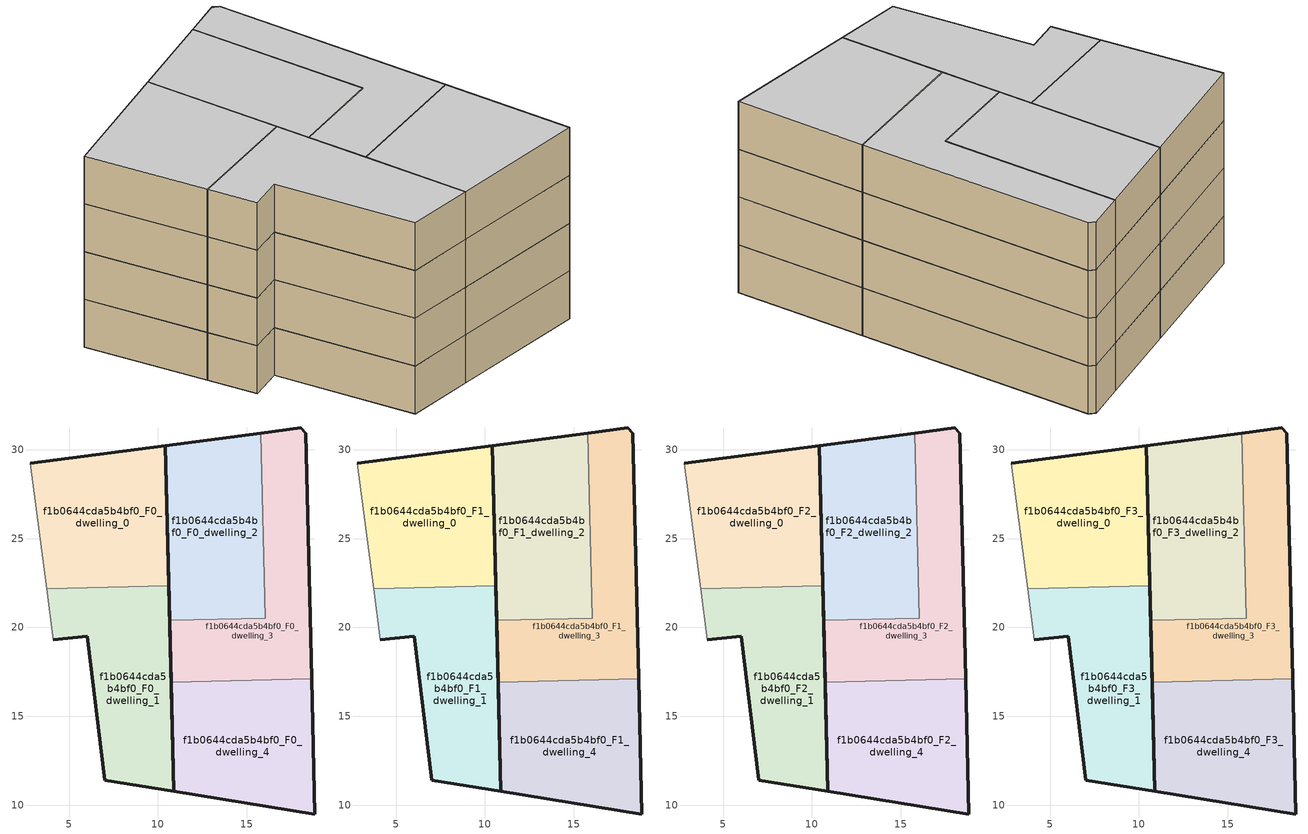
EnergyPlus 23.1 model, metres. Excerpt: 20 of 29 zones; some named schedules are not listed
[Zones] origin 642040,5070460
f1b0644cda5b4bf0_F0_dwelling_0
 floor ground (EU_floor_Construction): 10.61,22.33 10.42,30.22 2.82,29.22 3.74,22.17 z0
 wall outside (EU_wall_Construction): 2.82,29.22 10.42,30.22 10.61,22.33 z0:3
 wall adiabatic (EU_wall_Construction): 3.74,22.17 2.82,29.22 z0:3
 wall to f1b0644cda5b4bf0_F0_dwelling_1 (EU_wall_Construction): 10.61,22.33 3.74,22.17 z0:3
f1b0644cda5b4bf0_F0_dwelling_1
 floor ground (EU_floor_Construction): 10.88,10.78 10.61,22.33 3.74,22.17 4.11,19.31 6.02,19.51 7.02,11.41 z0
 wall outside (EU_wall_Construction): 10.61,22.33 10.88,10.78 7.02,11.41 6.02,19.51 4.11,19.31 z0:3
 wall adiabatic (EU_wall_Construction): 4.11,19.31 3.74,22.17 z0:3
f1b0644cda5b4bf0_F0_dwelling_2
 floor ground (EU_floor_Construction): 16.03,20.52 15.78,30.92 10.42,30.22 10.65,20.39 z0
 wall outside (EU_wall_Construction): 10.65,20.39 10.42,30.22 15.78,30.92 z0:3
 wall to f1b0644cda5b4bf0_F0_dwelling_3 (EU_wall_Construction): 15.78,30.92 16.03,20.52 10.65,20.39 z0:3
f1b0644cda5b4bf0_F0_dwelling_3
 floor ground (EU_floor_Construction): 18.65,17.1 18.33,30.92 18.03,31.22 15.78,30.92 16.03,20.52 10.65,20.39 10.74,16.92 z0
 wall outside (EU_wall_Construction): 15.78,30.92 18.03,31.22 18.33,30.92 18.65,17.1 / 10.74,16.92 10.65,20.39 z0:3
 wall to f1b0644cda5b4bf0_F0_dwelling_4 (EU_wall_Construction): 18.65,17.1 10.74,16.92 z0:3
f1b0644cda5b4bf0_F0_dwelling_4
 floor ground (EU_floor_Construction): 18.82,9.5 18.65,17.1 10.74,16.92 10.88,10.78 z0
 wall outside (EU_wall_Construction): 18.65,17.1 18.82,9.5 10.88,10.78 10.74,16.92 z0:3
f1b0644cda5b4bf0_F1_dwelling_0
 floor to f1b0644cda5b4bf0_F0_dwelling_0 (EU_floor_Construction): 10.61,22.33 10.42,30.22 2.82,29.22 3.74,22.17 z3
 wall outside (EU_wall_Construction): 2.82,29.22 10.42,30.22 10.61,22.33 z3:6
 wall adiabatic (EU_wall_Construction): 3.74,22.17 2.82,29.22 z3:6
 wall to f1b0644cda5b4bf0_F1_dwelling_1 (EU_wall_Construction): 10.61,22.33 3.74,22.17 z3:6
f1b0644cda5b4bf0_F1_dwelling_1
 floor to f1b0644cda5b4bf0_F0_dwelling_1 (EU_floor_Construction): 10.88,10.78 10.61,22.33 3.74,22.17 4.11,19.31 6.02,19.51 7.02,11.41 z3
 wall outside (EU_wall_Construction): 10.61,22.33 10.88,10.78 7.02,11.41 6.02,19.51 4.11,19.31 z3:6
 wall adiabatic (EU_wall_Construction): 4.11,19.31 3.74,22.17 z3:6
f1b0644cda5b4bf0_F1_dwelling_2
 floor to f1b0644cda5b4bf0_F0_dwelling_2 (EU_floor_Construction): 16.03,20.52 15.78,30.92 10.42,30.22 10.65,20.39 z3
 wall outside (EU_wall_Construction): 10.65,20.39 10.42,30.22 15.78,30.92 z3:6
 wall to f1b0644cda5b4bf0_F1_dwelling_3 (EU_wall_Construction): 15.78,30.92 16.03,20.52 10.65,20.39 z3:6
f1b0644cda5b4bf0_F1_dwelling_3
 floor to f1b0644cda5b4bf0_F0_dwelling_3 (EU_floor_Construction): 18.65,17.1 18.33,30.92 18.03,31.22 15.78,30.92 16.03,20.52 10.65,20.39 10.74,16.92 z3
 wall outside (EU_wall_Construction): 15.78,30.92 18.03,31.22 18.33,30.92 18.65,17.1 / 10.74,16.92 10.65,20.39 z3:6
 wall to f1b0644cda5b4bf0_F1_dwelling_4 (EU_wall_Construction): 18.65,17.1 10.74,16.92 z3:6
f1b0644cda5b4bf0_F1_dwelling_4
 floor to f1b0644cda5b4bf0_F0_dwelling_4 (EU_floor_Construction): 18.82,9.5 18.65,17.1 10.74,16.92 10.88,10.78 z3
 wall outside (EU_wall_Construction): 18.65,17.1 18.82,9.5 10.88,10.78 10.74,16.92 z3:6
f1b0644cda5b4bf0_F2_dwelling_0
 floor to f1b0644cda5b4bf0_F1_dwelling_0 (EU_floor_Construction): 10.61,22.33 10.42,30.22 2.82,29.22 3.74,22.17 z6
 wall outside (EU_wall_Construction): 2.82,29.22 10.42,30.22 10.61,22.33 z6:9
 wall adiabatic (EU_wall_Construction): 3.74,22.17 2.82,29.22 z6:9
 wall to f1b0644cda5b4bf0_F2_dwelling_1 (EU_wall_Construction): 10.61,22.33 3.74,22.17 z6:9
f1b0644cda5b4bf0_F2_dwelling_1
 floor to f1b0644cda5b4bf0_F1_dwelling_1 (EU_floor_Construction): 10.88,10.78 10.61,22.33 3.74,22.17 4.11,19.31 6.02,19.51 7.02,11.41 z6
 wall outside (EU_wall_Construction): 10.61,22.33 10.88,10.78 7.02,11.41 6.02,19.51 4.11,19.31 z6:9
 wall adiabatic (EU_wall_Construction): 4.11,19.31 3.74,22.17 z6:9
f1b0644cda5b4bf0_F2_dwelling_2
 floor to f1b0644cda5b4bf0_F1_dwelling_2 (EU_floor_Construction): 16.03,20.52 15.78,30.92 10.42,30.22 10.65,20.39 z6
 wall outside (EU_wall_Construction): 10.65,20.39 10.42,30.22 15.78,30.92 z6:9
 wall to f1b0644cda5b4bf0_F2_dwelling_3 (EU_wall_Construction): 15.78,30.92 16.03,20.52 10.65,20.39 z6:9
f1b0644cda5b4bf0_F2_dwelling_3
 floor to f1b0644cda5b4bf0_F1_dwelling_3 (EU_floor_Construction): 18.65,17.1 18.33,30.92 18.03,31.22 15.78,30.92 16.03,20.52 10.65,20.39 10.74,16.92 z6
 wall outside (EU_wall_Construction): 15.78,30.92 18.03,31.22 18.33,30.92 18.65,17.1 / 10.74,16.92 10.65,20.39 z6:9
 wall to f1b0644cda5b4bf0_F2_dwelling_4 (EU_wall_Construction): 18.65,17.1 10.74,16.92 z6:9
f1b0644cda5b4bf0_F2_dwelling_4
 floor to f1b0644cda5b4bf0_F1_dwelling_4 (EU_floor_Construction): 18.82,9.5 18.65,17.1 10.74,16.92 10.88,10.78 z6
 wall outside (EU_wall_Construction): 18.65,17.1 18.82,9.5 10.88,10.78 10.74,16.92 z6:9
f1b0644cda5b4bf0_F3_dwelling_0
 floor to f1b0644cda5b4bf0_F2_dwelling_0 (EU_floor_Construction): 10.61,22.33 10.42,30.22 2.82,29.22 3.74,22.17 z9
 wall outside (EU_wall_Construction): 2.82,29.22 10.42,30.22 10.61,22.33 z9:12
 wall adiabatic (EU_wall_Construction): 3.74,22.17 2.82,29.22 z9:12
 wall to f1b0644cda5b4bf0_F3_dwelling_1 (EU_wall_Construction): 10.61,22.33 3.74,22.17 z9:12
 ceiling to f1b0644cda5b4bf0_F4_dwelling_0 (EU_floor_Construction): 10.42,30.22 10.61,22.33 3.74,22.17 2.82,29.22 z12
f1b0644cda5b4bf0_F3_dwelling_1
 floor to f1b0644cda5b4bf0_F2_dwelling_1 (EU_floor_Construction): 10.88,10.78 10.61,22.33 3.74,22.17 4.11,19.31 6.02,19.51 7.02,11.41 z9
 wall outside (EU_wall_Construction): 10.61,22.33 10.88,10.78 7.02,11.41 6.02,19.51 4.11,19.31 z9:12
 wall adiabatic (EU_wall_Construction): 4.11,19.31 3.74,22.17 z9:12
 ceiling to f1b0644cda5b4bf0_F4_dwelling_1 (EU_floor_Construction): 10.61,22.33 10.88,10.78 7.02,11.41 6.02,19.51 4.11,19.31 3.74,22.17 z12
f1b0644cda5b4bf0_F3_dwelling_2
 floor to f1b0644cda5b4bf0_F2_dwelling_2 (EU_floor_Construction): 16.03,20.52 15.78,30.92 10.42,30.22 10.65,20.39 z9
 wall outside (EU_wall_Construction): 10.65,20.39 10.42,30.22 15.78,30.92 z9:12
 wall to f1b0644cda5b4bf0_F3_dwelling_3 (EU_wall_Construction): 15.78,30.92 16.03,20.52 10.65,20.39 z9:12
 ceiling to f1b0644cda5b4bf0_F4_dwelling_2 (EU_floor_Construction): 15.78,30.92 16.03,20.52 10.65,20.39 10.42,30.22 z12
f1b0644cda5b4bf0_F3_dwelling_3
 floor to f1b0644cda5b4bf0_F2_dwelling_3 (EU_floor_Construction): 18.65,17.1 18.33,30.92 18.03,31.22 15.78,30.92 16.03,20.52 10.65,20.39 10.74,16.92 z9
 wall outside (EU_wall_Construction): 15.78,30.92 18.03,31.22 18.33,30.92 18.65,17.1 / 10.74,16.92 10.65,20.39 z9:12
 wall to f1b0644cda5b4bf0_F3_dwelling_4 (EU_wall_Construction): 18.65,17.1 10.74,16.92 z9:12
 ceiling to f1b0644cda5b4bf0_F4_dwelling_3 (EU_floor_Construction): 18.33,30.92 18.65,17.1 10.74,16.92 10.65,20.39 16.03,20.52 15.78,30.92 18.03,31.22 z12
f1b0644cda5b4bf0_F3_dwelling_4
 floor to f1b0644cda5b4bf0_F2_dwelling_4 (EU_floor_Construction): 18.82,9.5 18.65,17.1 10.74,16.92 10.88,10.78 z9
 wall outside (EU_wall_Construction): 18.65,17.1 18.82,9.5 10.88,10.78 10.74,16.92 z9:12
 ceiling to f1b0644cda5b4bf0_F4_dwelling_4 (EU_floor_Construction): 18.65,17.1 18.82,9.5 10.88,10.78 10.74,16.92 z12
[Building]
EU S2 Campaign: North Axis=0; Terrain=City; Solar Distribution=FullExterior
[Site:Location]
Lyon-Bron: Latitude=45.75; Longitude=5; Time Zone=1; Elevation=198
[SizingPeriod:WeatherFileDays]
AnnualSizingPeriod: Begin Month=1; Begin Day of Month=1; End Month=12; End Day of Month=31; Day of Week for Start Day=Monday; Use Weather File Daylight Saving Period=No; Use Weather File Rain and Snow Indicators=No
[MATERIAL]
EU_InternalMass_Material: Roughness=MediumRough; Thickness=0.1; Conductivity=1; Density=1800; Specific Heat=900; Thermal Absorptance=0.9; Solar Absorptance=0.7; Visible Absorptance=0.7
[MATERIAL:NOMASS] Roughness=MediumRough; Thermal Absorptance=0.9; Solar Absorptance=0.7; Visible Absorptance=0.7
Name | Thermal Resistance
EU_wall_NoMass | 0.776494
EU_floor_NoMass | 0.421597
[CONSTRUCTION]
EU_wall_Construction: EU_wall_NoMass
EU_floor_Construction: EU_floor_NoMass
EU_InternalMass_Construction: EU_InternalMass_Material
[ZONE] Type=1; Multiplier=1; Ceiling Height=autocalculate; Floor Area=autocalculate; Part of Total Floor Area=Yes
Name | Volume
f1b0644cda5b4bf0_F0_dwelling_0; f1b0644cda5b4bf0_F1_dwelling_0; f1b0644cda5b4bf0_F2_dwelling_0; f1b0644cda5b4bf0_F3_dwelling_0 | 163.017
f1b0644cda5b4bf0_F0_dwelling_1; f1b0644cda5b4bf0_F1_dwelling_1; f1b0644cda5b4bf0_F2_dwelling_1; f1b0644cda5b4bf0_F3_dwelling_1 | 163.036
f1b0644cda5b4bf0_F0_dwelling_2; f1b0644cda5b4bf0_F1_dwelling_2; f1b0644cda5b4bf0_F2_dwelling_2; f1b0644cda5b4bf0_F3_dwelling_2 | 163.005
f1b0644cda5b4bf0_F0_dwelling_3; f1b0644cda5b4bf0_F1_dwelling_3; f1b0644cda5b4bf0_F2_dwelling_3; f1b0644cda5b4bf0_F3_dwelling_3 | 163.02
f1b0644cda5b4bf0_F0_dwelling_4; f1b0644cda5b4bf0_F1_dwelling_4; f1b0644cda5b4bf0_F2_dwelling_4; f1b0644cda5b4bf0_F3_dwelling_4 | 163.022
[INTERNALMASS] Construction=EU_InternalMass_Construction
Name | Zone or ZoneList | Surface Area
f1b0644cda5b4bf0_F0_dwelling_0_EU_InternalMass | f1b0644cda5b4bf0_F0_dwelling_0 | 54.3385
f1b0644cda5b4bf0_F0_dwelling_1_EU_InternalMass | f1b0644cda5b4bf0_F0_dwelling_1 | 54.3452
f1b0644cda5b4bf0_F0_dwelling_2_EU_InternalMass | f1b0644cda5b4bf0_F0_dwelling_2 | 54.3371
f1b0644cda5b4bf0_F0_dwelling_3_EU_InternalMass | f1b0644cda5b4bf0_F0_dwelling_3 | 54.34
f1b0644cda5b4bf0_F0_dwelling_4_EU_InternalMass | f1b0644cda5b4bf0_F0_dwelling_4 | 54.3385
f1b0644cda5b4bf0_F1_dwelling_0_EU_InternalMass | f1b0644cda5b4bf0_F1_dwelling_0 | 54.3385
f1b0644cda5b4bf0_F1_dwelling_1_EU_InternalMass | f1b0644cda5b4bf0_F1_dwelling_1 | 54.3452
f1b0644cda5b4bf0_F1_dwelling_2_EU_InternalMass | f1b0644cda5b4bf0_F1_dwelling_2 | 54.3371
f1b0644cda5b4bf0_F1_dwelling_3_EU_InternalMass | f1b0644cda5b4bf0_F1_dwelling_3 | 54.34
f1b0644cda5b4bf0_F1_dwelling_4_EU_InternalMass | f1b0644cda5b4bf0_F1_dwelling_4 | 54.3385
f1b0644cda5b4bf0_F2_dwelling_0_EU_InternalMass | f1b0644cda5b4bf0_F2_dwelling_0 | 54.3385
f1b0644cda5b4bf0_F2_dwelling_1_EU_InternalMass | f1b0644cda5b4bf0_F2_dwelling_1 | 54.3452
f1b0644cda5b4bf0_F2_dwelling_2_EU_InternalMass | f1b0644cda5b4bf0_F2_dwelling_2 | 54.3371
f1b0644cda5b4bf0_F2_dwelling_3_EU_InternalMass | f1b0644cda5b4bf0_F2_dwelling_3 | 54.34
f1b0644cda5b4bf0_F2_dwelling_4_EU_InternalMass | f1b0644cda5b4bf0_F2_dwelling_4 | 54.3385
f1b0644cda5b4bf0_F3_dwelling_0_EU_InternalMass | f1b0644cda5b4bf0_F3_dwelling_0 | 54.3385
f1b0644cda5b4bf0_F3_dwelling_1_EU_InternalMass | f1b0644cda5b4bf0_F3_dwelling_1 | 54.3452
f1b0644cda5b4bf0_F3_dwelling_2_EU_InternalMass | f1b0644cda5b4bf0_F3_dwelling_2 | 54.3371
f1b0644cda5b4bf0_F3_dwelling_3_EU_InternalMass | f1b0644cda5b4bf0_F3_dwelling_3 | 54.34
f1b0644cda5b4bf0_F3_dwelling_4_EU_InternalMass | f1b0644cda5b4bf0_F3_dwelling_4 | 54.3385
[OTHEREQUIPMENT] Fuel Type=Electricity; Design Level Calculation Method=Watts/Area; Power per Zone Floor Area=1; Fraction Latent=0; Fraction Radiant=0; Fraction Lost=0; Carbon Dioxide Generation Rate=0; EndUse Subcategory=EU_Step8_InternalGains
Name | Zone or ZoneList or Space or SpaceList | Schedule
EU_Step8_InternalGain_f1b0644cda5b4bf0_F0_dwelling_0_f000 | f1b0644cda5b4bf0_F0_dwelling_0 | EU_Step8_GainSchedule_f1b0644cda5b4bf0_F0_dwelling_0_f000
EU_Step8_InternalGain_f1b0644cda5b4bf0_F0_dwelling_1_f000 | f1b0644cda5b4bf0_F0_dwelling_1 | EU_Step8_GainSchedule_f1b0644cda5b4bf0_F0_dwelling_1_f000
EU_Step8_InternalGain_f1b0644cda5b4bf0_F0_dwelling_2_f000 | f1b0644cda5b4bf0_F0_dwelling_2 | EU_Step8_GainSchedule_f1b0644cda5b4bf0_F0_dwelling_2_f000
EU_Step8_InternalGain_f1b0644cda5b4bf0_F0_dwelling_3_f000 | f1b0644cda5b4bf0_F0_dwelling_3 | EU_Step8_GainSchedule_f1b0644cda5b4bf0_F0_dwelling_3_f000
EU_Step8_InternalGain_f1b0644cda5b4bf0_F0_dwelling_4_f000 | f1b0644cda5b4bf0_F0_dwelling_4 | EU_Step8_GainSchedule_f1b0644cda5b4bf0_F0_dwelling_4_f000
EU_Step8_InternalGain_f1b0644cda5b4bf0_F1_dwelling_0_f000 | f1b0644cda5b4bf0_F1_dwelling_0 | EU_Step8_GainSchedule_f1b0644cda5b4bf0_F1_dwelling_0_f000
EU_Step8_InternalGain_f1b0644cda5b4bf0_F1_dwelling_1_f000 | f1b0644cda5b4bf0_F1_dwelling_1 | EU_Step8_GainSchedule_f1b0644cda5b4bf0_F1_dwelling_1_f000
EU_Step8_InternalGain_f1b0644cda5b4bf0_F1_dwelling_2_f000 | f1b0644cda5b4bf0_F1_dwelling_2 | EU_Step8_GainSchedule_f1b0644cda5b4bf0_F1_dwelling_2_f000
EU_Step8_InternalGain_f1b0644cda5b4bf0_F1_dwelling_3_f000 | f1b0644cda5b4bf0_F1_dwelling_3 | EU_Step8_GainSchedule_f1b0644cda5b4bf0_F1_dwelling_3_f000
EU_Step8_InternalGain_f1b0644cda5b4bf0_F1_dwelling_4_f000 | f1b0644cda5b4bf0_F1_dwelling_4 | EU_Step8_GainSchedule_f1b0644cda5b4bf0_F1_dwelling_4_f000
EU_Step8_InternalGain_f1b0644cda5b4bf0_F2_dwelling_0_f000 | f1b0644cda5b4bf0_F2_dwelling_0 | EU_Step8_GainSchedule_f1b0644cda5b4bf0_F2_dwelling_0_f000
EU_Step8_InternalGain_f1b0644cda5b4bf0_F2_dwelling_1_f000 | f1b0644cda5b4bf0_F2_dwelling_1 | EU_Step8_GainSchedule_f1b0644cda5b4bf0_F2_dwelling_1_f000
EU_Step8_InternalGain_f1b0644cda5b4bf0_F2_dwelling_2_f000 | f1b0644cda5b4bf0_F2_dwelling_2 | EU_Step8_GainSchedule_f1b0644cda5b4bf0_F2_dwelling_2_f000
EU_Step8_InternalGain_f1b0644cda5b4bf0_F2_dwelling_3_f000 | f1b0644cda5b4bf0_F2_dwelling_3 | EU_Step8_GainSchedule_f1b0644cda5b4bf0_F2_dwelling_3_f000
EU_Step8_InternalGain_f1b0644cda5b4bf0_F2_dwelling_4_f000 | f1b0644cda5b4bf0_F2_dwelling_4 | EU_Step8_GainSchedule_f1b0644cda5b4bf0_F2_dwelling_4_f000
EU_Step8_InternalGain_f1b0644cda5b4bf0_F3_dwelling_0_f000 | f1b0644cda5b4bf0_F3_dwelling_0 | EU_Step8_GainSchedule_f1b0644cda5b4bf0_F3_dwelling_0_f000
EU_Step8_InternalGain_f1b0644cda5b4bf0_F3_dwelling_1_f000 | f1b0644cda5b4bf0_F3_dwelling_1 | EU_Step8_GainSchedule_f1b0644cda5b4bf0_F3_dwelling_1_f000
EU_Step8_InternalGain_f1b0644cda5b4bf0_F3_dwelling_2_f000 | f1b0644cda5b4bf0_F3_dwelling_2 | EU_Step8_GainSchedule_f1b0644cda5b4bf0_F3_dwelling_2_f000
EU_Step8_InternalGain_f1b0644cda5b4bf0_F3_dwelling_3_f000 | f1b0644cda5b4bf0_F3_dwelling_3 | EU_Step8_GainSchedule_f1b0644cda5b4bf0_F3_dwelling_3_f000
EU_Step8_InternalGain_f1b0644cda5b4bf0_F3_dwelling_4_f000 | f1b0644cda5b4bf0_F3_dwelling_4 | EU_Step8_GainSchedule_f1b0644cda5b4bf0_F3_dwelling_4_f000
[ZONEVENTILATION:DESIGNFLOWRATE] Schedule=EU_AlwaysOn; Design Flow Rate Calculation Method=AirChanges/Hour; Air Changes per Hour=0.693814; Ventilation Type=Natural; Fan Pressure Rise=0; Fan Total Efficiency=1; Constant Term Coefficient=1; Temperature Term Coefficient=0; Velocity Term Coefficient=0; Velocity Squared Term Coefficient=0; Minimum Indoor Temperature=-100; Maximum Indoor Temperature=100; Delta Temperature=-100; Minimum Outdoor Temperature=-100; Maximum Outdoor Temperature=100; Maximum Wind Speed=40
Name | Zone or ZoneList or Space or SpaceList
EU_ConstantAir_f1b0644cda5b4bf0_F0_dwelling_0 | f1b0644cda5b4bf0_F0_dwelling_0
EU_ConstantAir_f1b0644cda5b4bf0_F0_dwelling_1 | f1b0644cda5b4bf0_F0_dwelling_1
EU_ConstantAir_f1b0644cda5b4bf0_F0_dwelling_2 | f1b0644cda5b4bf0_F0_dwelling_2
EU_ConstantAir_f1b0644cda5b4bf0_F0_dwelling_3 | f1b0644cda5b4bf0_F0_dwelling_3
EU_ConstantAir_f1b0644cda5b4bf0_F0_dwelling_4 | f1b0644cda5b4bf0_F0_dwelling_4
EU_ConstantAir_f1b0644cda5b4bf0_F1_dwelling_0 | f1b0644cda5b4bf0_F1_dwelling_0
EU_ConstantAir_f1b0644cda5b4bf0_F1_dwelling_1 | f1b0644cda5b4bf0_F1_dwelling_1
EU_ConstantAir_f1b0644cda5b4bf0_F1_dwelling_2 | f1b0644cda5b4bf0_F1_dwelling_2
EU_ConstantAir_f1b0644cda5b4bf0_F1_dwelling_3 | f1b0644cda5b4bf0_F1_dwelling_3
EU_ConstantAir_f1b0644cda5b4bf0_F1_dwelling_4 | f1b0644cda5b4bf0_F1_dwelling_4
EU_ConstantAir_f1b0644cda5b4bf0_F2_dwelling_0 | f1b0644cda5b4bf0_F2_dwelling_0
EU_ConstantAir_f1b0644cda5b4bf0_F2_dwelling_1 | f1b0644cda5b4bf0_F2_dwelling_1
EU_ConstantAir_f1b0644cda5b4bf0_F2_dwelling_2 | f1b0644cda5b4bf0_F2_dwelling_2
EU_ConstantAir_f1b0644cda5b4bf0_F2_dwelling_3 | f1b0644cda5b4bf0_F2_dwelling_3
EU_ConstantAir_f1b0644cda5b4bf0_F2_dwelling_4 | f1b0644cda5b4bf0_F2_dwelling_4
EU_ConstantAir_f1b0644cda5b4bf0_F3_dwelling_0 | f1b0644cda5b4bf0_F3_dwelling_0
EU_ConstantAir_f1b0644cda5b4bf0_F3_dwelling_1 | f1b0644cda5b4bf0_F3_dwelling_1
EU_ConstantAir_f1b0644cda5b4bf0_F3_dwelling_2 | f1b0644cda5b4bf0_F3_dwelling_2
EU_ConstantAir_f1b0644cda5b4bf0_F3_dwelling_3 | f1b0644cda5b4bf0_F3_dwelling_3
EU_ConstantAir_f1b0644cda5b4bf0_F3_dwelling_4 | f1b0644cda5b4bf0_F3_dwelling_4
[HVACTEMPLATE:THERMOSTAT] Constant Heating Setpoint=20; Constant Cooling Setpoint=50
EU_HeatOnly_f1b0644cda5b4bf0_F0_dwelling_0; EU_HeatOnly_f1b0644cda5b4bf0_F0_dwelling_1; EU_HeatOnly_f1b0644cda5b4bf0_F0_dwelling_2; EU_HeatOnly_f1b0644cda5b4bf0_F0_dwelling_3; EU_HeatOnly_f1b0644cda5b4bf0_F0_dwelling_4; EU_HeatOnly_f1b0644cda5b4bf0_F1_dwelling_0; EU_HeatOnly_f1b0644cda5b4bf0_F1_dwelling_1; EU_HeatOnly_f1b0644cda5b4bf0_F1_dwelling_2; EU_HeatOnly_f1b0644cda5b4bf0_F1_dwelling_3; EU_HeatOnly_f1b0644cda5b4bf0_F1_dwelling_4; EU_HeatOnly_f1b0644cda5b4bf0_F2_dwelling_0; EU_HeatOnly_f1b0644cda5b4bf0_F2_dwelling_1; EU_HeatOnly_f1b0644cda5b4bf0_F2_dwelling_2; EU_HeatOnly_f1b0644cda5b4bf0_F2_dwelling_3; EU_HeatOnly_f1b0644cda5b4bf0_F2_dwelling_4; EU_HeatOnly_f1b0644cda5b4bf0_F3_dwelling_0; EU_HeatOnly_f1b0644cda5b4bf0_F3_dwelling_1; EU_HeatOnly_f1b0644cda5b4bf0_F3_dwelling_2; EU_HeatOnly_f1b0644cda5b4bf0_F3_dwelling_3; EU_HeatOnly_f1b0644cda5b4bf0_F3_dwelling_4; EU_HeatOnly_f1b0644cda5b4bf0_F4_dwelling_0; EU_HeatOnly_f1b0644cda5b4bf0_F4_dwelling_1; EU_HeatOnly_f1b0644cda5b4bf0_F4_dwelling_2; EU_HeatOnly_f1b0644cda5b4bf0_F4_dwelling_3; EU_HeatOnly_f1b0644cda5b4bf0_F4_dwelling_4; EU_HeatOnly_f1b0644cda5b4bf0_F5_dwelling_0; EU_HeatOnly_f1b0644cda5b4bf0_F5_dwelling_1
